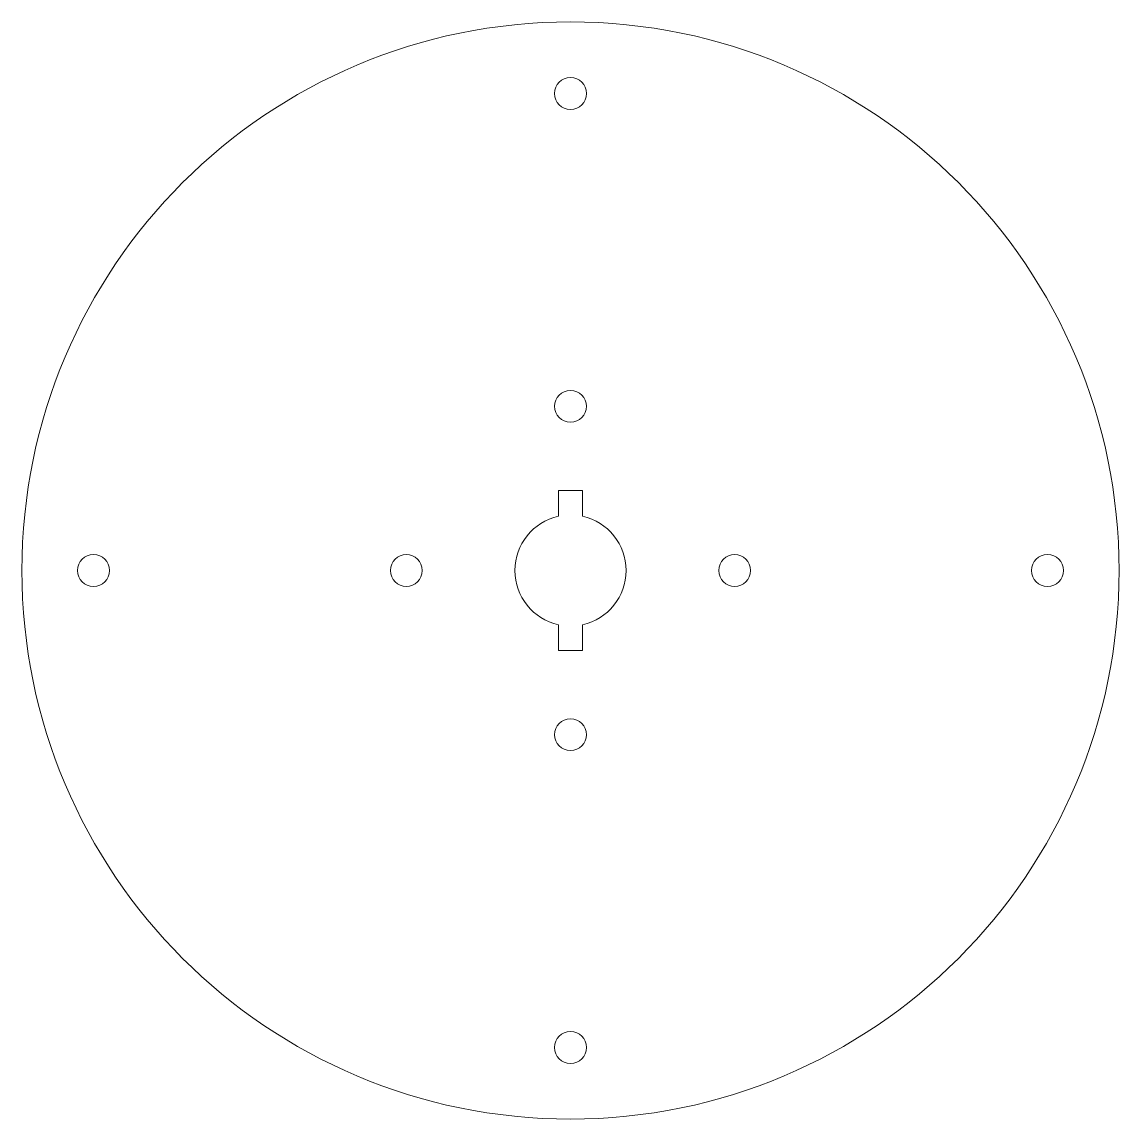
# Model space of a CAD drawing. Header units: millimetres. Extents: x -69 to 69, y -69 to 69.
import ezdxf

# ---------------------------------------------------------------- set-up
doc = ezdxf.new("R2010")
doc.units = ezdxf.units.MM

msp = doc.modelspace()

# ---------------------------------------------------------------- linework, layer by layer
at = {"color": 7, "linetype": 'Continuous', "lineweight": 15}
for p, q in [((-1.52, 10.05), (1.52, 10.05)), ((-1.52, 6.83), (-1.52, 10.05)), ((1.52, 10.05), (1.52, 6.83)), ((-1.52, -10.05), (-1.52, -6.83)), ((1.52, -6.83), (1.52, -10.05)), ((1.52, -10.05), (-1.52, -10.05))]:
    msp.add_line(p, q, dxfattribs=at)
for centre, radius in [((0, 0), 69), ((0, 60), 2), ((0, 20.65), 2), ((-60, 0), 2), ((-20.65, 0), 2), ((20.65, 0), 2), ((60, 0), 2), ((0, -20.65), 2), ((0, -60), 2)]:
    msp.add_circle(centre, radius, dxfattribs=at)
for start, end in [(102.5832, 257.4168), (282.5832, 77.4168)]:
    msp.add_arc((0, 0), 7, start, end, dxfattribs=at)

doc.saveas('drawing.dxf')
